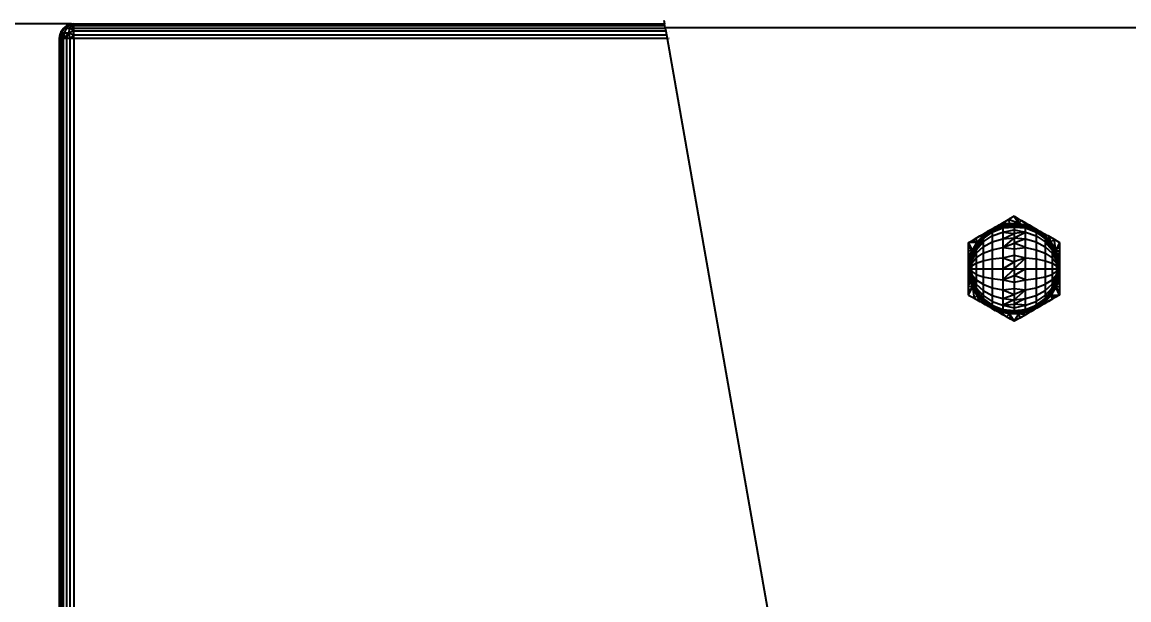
# Model space of a CAD drawing. Header units: millimetres. Extents: x 1918 to 7324, y -1954 to 2054.
# Drawn here: x 5542.1 to 5773.9, y -252.9 to -131.9 of the extents above; entities that cross this region are included whole.
import ezdxf

# ---------------------------------------------------------------- set-up
doc = ezdxf.new("R2010")
doc.units = ezdxf.units.MM
doc.layers.add('DIMS', color=7, linetype='Continuous')
doc.dimstyles.new('ISO-25', dxfattribs={"dimtxt": 2.5, "dimasz": 2.5, "dimexe": 1.25, "dimexo": 0.625, "dimtad": 1, "dimtxsty": 'Standard', "dimcen": 2.5, "dimadec": 0, "dimazin": 0, "dimtfac": 1, "dimtmove": 0, "dimatfit": 3, "dimfxl": 1, "dimarcsym": 0})

# ---------------------------------------------------------------- blocks, each defined once
blk = doc.blocks.new('*D13')
at = {"layer": 'Defpoints', "color": 0, "transparency": 16777216}
for p in [(5552.95, -132.26), (5265.11, -615.78), (5596.02, -615.78)]:
    blk.add_point(p, dxfattribs=at)
at = {"layer": 'DIMS', "color": 0, "lineweight": -2, "transparency": 16777216}
for p, q in [((5552.45, -132.26), (5264.61, -132.26)), ((5265.11, -172.26), (5265.11, -299.03)), ((5265.11, -575.78), (5265.11, -430.7)), ((5595.52, -615.78), (5264.61, -615.78))]:
    blk.add_line(p, q, dxfattribs=at)
at = {"layer": 'DIMS', "color": 0, "transparency": 16777216}
for points in [[(5258.44, -172.26), (5271.78, -172.26), (5265.11, -132.26)], [(5258.44, -575.78), (5271.78, -575.78), (5265.11, -615.78)]]:
    blk.add_solid(points, dxfattribs=at)
at = {"layer": 'DIMS', "color": 0, "transparency": 16777216, "insert": (5265.11, -364.87), "char_height": 55, "attachment_point": 5, "rotation": 90}
blk.add_mtext('48', dxfattribs=at)

msp = doc.modelspace()

# ---------------------------------------------------------------- linework, layer by layer
for p, q in [((5676.49, -131.46), (5676.63, -132.26)), ((5550.28, -133.8), (5549.97, -134.54)), ((5550.32, -134.16), (5549.97, -135.34)), ((5550.32, -134.16), (5549.97, -134.54)), ((5550.28, -133.8), (5550.77, -133.16)), ((5550.28, -133.8), (5550.93, -133.16)), ((5550.32, -134.16), (5550.28, -133.8)), ((5550.93, -134.16), (5550.28, -135.34)), ((5550.32, -134.16), (5550.28, -135.34)), ((5550.93, -133.16), (5550.32, -134.16)), ((5550.32, -134.16), (5550.93, -134.16)), ((5551.41, -132.67), (5550.77, -133.16)), ((5550.77, -133.16), (5550.93, -133.16)), ((5550.93, -134.16), (5550.77, -135.34)), ((5550.77, -135.34), (5551.86, -134.16)), ((5551.86, -132.49), (5550.93, -133.16)), ((5551.41, -132.67), (5550.93, -133.16)), ((5551.41, -133.16), (5550.93, -134.16)), ((5550.93, -133.16), (5551.41, -133.16)), ((5550.93, -134.16), (5551.86, -134.16)), ((5552.11, -132.49), (5551.41, -133.16)), ((5551.86, -132.49), (5551.41, -132.67)), ((5551.41, -133.16), (5552.11, -133.16)), ((5551.41, -135.34), (5551.86, -134.16)), ((5552.94, -132.26), (5551.86, -132.49)), ((5552.15, -132.36), (5551.86, -132.49)), ((5551.86, -132.49), (5552.11, -132.49)), ((5551.86, -134.16), (5552.11, -133.16)), ((5552.94, -133.8), (5551.86, -134.16)), ((5551.86, -134.16), (5552.94, -134.54)), ((5552.15, -135.34), (5551.86, -134.16)), ((5552.94, -132.26), (5552.11, -132.49)), ((5552.11, -132.49), (5552.49, -132.49)), ((5552.11, -133.16), (5552.49, -132.49)), ((5552.11, -133.16), (5552.94, -133.16)), ((5552.11, -133.16), (5552.94, -133.8)), ((5552.94, -132.26), (5552.15, -132.36)), ((5552.49, -132.49), (5552.94, -132.26)), ((5552.49, -132.49), (5552.94, -132.36)), ((5552.49, -132.49), (5552.94, -132.67)), ((5552.94, -133.16), (5552.49, -132.49)), ((5552.94, -132.26), (5676.63, -132.26)), ((5552.94, -132.36), (5552.94, -132.26)), ((5552.94, -132.67), (5552.94, -132.36)), ((5676.65, -132.36), (5552.94, -132.36)), ((5552.94, -133.16), (5552.94, -132.67)), ((5676.7, -132.67), (5552.94, -132.67)), ((5552.94, -133.8), (5552.94, -133.16)), ((5552.94, -133.16), (5676.81, -133.16)), ((5552.94, -134.54), (5552.94, -133.8)), ((5676.9, -133.8), (5552.94, -133.8)), ((5676.65, -132.36), (5676.63, -132.26)), ((5676.7, -132.67), (5676.65, -132.36)), ((5676.78, -133.07), (5676.7, -132.67)), ((5902.42, -133.07), (5676.78, -133.07)), ((5676.78, -133.07), (5676.81, -133.16)), ((5676.81, -133.16), (5676.9, -133.8)), ((5676.9, -133.8), (5677.03, -134.54)), ((5677.72, -133.8), (5677.69, -133.8)), ((5549.97, -134.54), (5549.87, -135.34)), ((5549.87, -135.34), (5549.87, -588.67)), ((5549.97, -135.34), (5549.87, -135.34)), ((5549.97, -134.54), (5549.97, -135.34)), ((5550.28, -135.34), (5549.97, -135.34)), ((5549.97, -135.34), (5549.97, -588.67)), ((5550.28, -135.34), (5550.28, -588.67)), ((5550.77, -135.34), (5550.28, -135.34)), ((5550.77, -588.67), (5550.77, -135.34)), ((5551.41, -135.34), (5550.77, -135.34)), ((5552.15, -135.34), (5551.41, -135.34)), ((5551.41, -135.34), (5551.41, -588.67)), ((5552.94, -134.54), (5552.15, -135.34)), ((5552.15, -588.67), (5552.15, -135.34)), ((5552.94, -135.34), (5552.15, -135.34)), ((5552.94, -135.34), (5552.94, -134.54)), ((5552.94, -134.54), (5677.03, -134.54)), ((5677.18, -135.34), (5552.94, -135.34)), ((5552.94, -135.34), (5552.94, -588.67)), ((5677.03, -134.54), (5677.18, -135.34)), ((5677.18, -135.34), (5716.58, -358.79)), ((5677.61, -135.34), (5677.54, -135.34)), ((5747.51, -173.9), (5748.7, -173.22)), ((5749.87, -172.54), (5748.7, -173.22)), ((5748.7, -173.22), (5748.87, -174.07)), ((5750.86, -174.07), (5748.7, -173.22)), ((5750.86, -174.07), (5749.87, -172.54)), ((5749.87, -172.54), (5750.65, -172.99)), ((5750.86, -174.07), (5750.65, -172.99)), ((5750.65, -172.99), (5751.43, -173.44)), ((5750.86, -174.07), (5751.43, -173.44)), ((5751.43, -173.44), (5752.22, -173.9)), ((5752.06, -173.92), (5751.43, -173.44)), ((5744.38, -175.99), (5743.27, -176.94)), ((5743.3, -176.97), (5745.22, -175.49)), ((5744.38, -175.99), (5743.3, -176.97)), ((5744.48, -176.13), (5743.33, -177)), ((5743.39, -177.28), (5745.29, -175.88)), ((5743.48, -176.99), (5745.29, -175.88)), ((5743.49, -176.46), (5745.1, -175.29)), ((5743.49, -176.46), (5744.3, -175.76)), ((5743.49, -176.46), (5744.38, -175.99)), ((5743.49, -176.46), (5743.89, -175.99)), ((5743.49, -176.22), (5743.89, -175.99)), ((5743.89, -175.99), (5744.3, -175.76)), ((5744.13, -176.43), (5744.48, -176.13)), ((5745.1, -175.29), (5744.3, -175.76)), ((5745.1, -175.29), (5744.38, -175.99)), ((5745.22, -175.49), (5744.38, -175.99)), ((5745.24, -175.53), (5744.48, -176.13)), ((5745.29, -175.88), (5744.48, -176.13)), ((5744.48, -176.13), (5744.76, -175.95)), ((5744.85, -175.88), (5744.76, -175.95)), ((5745.26, -175.56), (5744.85, -175.88)), ((5744.85, -175.88), (5745.08, -175.74)), ((5745.08, -175.74), (5745.45, -175.51)), ((5745.28, -175.59), (5745.08, -175.74)), ((5745.1, -175.29), (5746.92, -174.48)), ((5745.1, -175.29), (5745.71, -174.94)), ((5745.1, -175.29), (5745.63, -175.22)), ((5745.1, -175.29), (5745.22, -175.49)), ((5745.22, -175.49), (5747.46, -174.57)), ((5745.63, -175.22), (5745.22, -175.49)), ((5745.24, -175.53), (5745.22, -175.49)), ((5747.47, -174.61), (5745.24, -175.53)), ((5745.26, -175.56), (5745.24, -175.53)), ((5745.71, -175.38), (5745.26, -175.56)), ((5745.28, -175.59), (5745.26, -175.56)), ((5745.45, -175.51), (5745.28, -175.59)), ((5745.29, -175.88), (5747.5, -174.99)), ((5745.71, -175.38), (5745.29, -175.88)), ((5745.29, -175.88), (5745.29, -176.67)), ((5745.29, -176.67), (5747.5, -175.88)), ((5745.71, -175.38), (5745.45, -175.51)), ((5746.98, -174.66), (5745.63, -175.22)), ((5746.92, -174.48), (5745.71, -174.94)), ((5745.71, -174.94), (5745.91, -174.82)), ((5745.71, -175.38), (5747.04, -174.83)), ((5745.71, -175.38), (5747.5, -174.99)), ((5746.92, -174.48), (5745.91, -174.82)), ((5745.91, -174.82), (5746.32, -174.59)), ((5746.32, -174.59), (5746.71, -174.36)), ((5746.92, -174.48), (5746.32, -174.59)), ((5746.71, -174.36), (5746.92, -174.24)), ((5746.92, -174.48), (5746.71, -174.36)), ((5746.92, -174.48), (5747.51, -173.9)), ((5746.92, -174.24), (5747.51, -173.9)), ((5746.92, -174.48), (5748.87, -174.07)), ((5746.92, -174.48), (5746.92, -174.24)), ((5747.46, -174.57), (5746.92, -174.48)), ((5747.46, -174.57), (5746.98, -174.66)), ((5747.48, -174.64), (5747.04, -174.83)), ((5747.04, -174.83), (5747.31, -174.76)), ((5747.04, -174.83), (5747.5, -174.99)), ((5747.31, -174.76), (5747.79, -174.65)), ((5747.49, -174.67), (5747.31, -174.76)), ((5747.46, -174.57), (5749.87, -174.2)), ((5747.46, -174.57), (5749.87, -174.25)), ((5748.41, -174.32), (5747.46, -174.57)), ((5747.47, -174.61), (5747.46, -174.57)), ((5748.43, -174.49), (5747.47, -174.61)), ((5747.48, -174.64), (5747.47, -174.61)), ((5748, -174.58), (5747.48, -174.64)), ((5747.49, -174.67), (5747.48, -174.64)), ((5747.79, -174.65), (5747.49, -174.67)), ((5747.5, -174.99), (5749.87, -174.49)), ((5747.5, -174.99), (5748.43, -174.49)), ((5747.5, -174.99), (5749.87, -174.83)), ((5747.5, -174.99), (5747.5, -175.88)), ((5747.5, -175.88), (5749.87, -175.38)), ((5747.5, -175.88), (5747.5, -177.28)), ((5747.5, -175.88), (5749.87, -176.13)), ((5747.5, -177.28), (5749.87, -176.13)), ((5747.51, -173.9), (5748.87, -174.07)), ((5747.95, -174.61), (5747.79, -174.65)), ((5748, -174.58), (5747.95, -174.61)), ((5748.21, -174.55), (5748, -174.58)), ((5748.43, -174.49), (5748.21, -174.55)), ((5748.87, -174.07), (5748.41, -174.32)), ((5749.87, -174.2), (5748.41, -174.32)), ((5749.87, -174.29), (5748.43, -174.49)), ((5748.43, -174.49), (5748.89, -174.46)), ((5748.43, -174.49), (5749.87, -174.49)), ((5748.87, -174.07), (5750.86, -174.07)), ((5749.87, -174.33), (5748.89, -174.46)), ((5749.87, -174.38), (5748.89, -174.46)), ((5750.86, -174.07), (5749.87, -174.2)), ((5751.33, -174.32), (5749.87, -174.2)), ((5749.87, -174.25), (5749.87, -174.2)), ((5749.87, -174.25), (5752.27, -174.57)), ((5749.87, -174.29), (5749.87, -174.25)), ((5751.33, -174.32), (5749.87, -174.25)), ((5749.87, -174.33), (5749.87, -174.29)), ((5751.3, -174.49), (5749.87, -174.29)), ((5750.84, -174.46), (5749.87, -174.33)), ((5749.87, -174.38), (5749.87, -174.33)), ((5749.87, -174.38), (5749.87, -174.49)), ((5749.87, -174.38), (5750.84, -174.46)), ((5749.87, -174.49), (5749.87, -174.83)), ((5752.24, -174.99), (5749.87, -174.49)), ((5749.87, -174.49), (5751.3, -174.49)), ((5749.87, -174.83), (5749.87, -175.38)), ((5749.87, -174.83), (5752.24, -174.99)), ((5749.87, -175.38), (5749.87, -176.13)), ((5749.87, -175.38), (5752.24, -175.88)), ((5752.24, -175.88), (5749.87, -176.13)), ((5749.87, -177.06), (5752.24, -175.88)), ((5749.87, -176.13), (5749.87, -177.06)), ((5751.3, -174.49), (5750.84, -174.46)), ((5750.86, -174.07), (5751.33, -174.32)), ((5750.86, -174.07), (5752.81, -174.48)), ((5752.24, -174.99), (5751.3, -174.49)), ((5752.26, -174.61), (5751.3, -174.49)), ((5751.63, -174.56), (5751.3, -174.49)), ((5752.27, -174.57), (5751.33, -174.32)), ((5751.74, -174.58), (5751.63, -174.56)), ((5752.25, -174.64), (5751.74, -174.58)), ((5752, -174.64), (5751.74, -174.58)), ((5752.24, -174.67), (5752, -174.64)), ((5752.42, -174.74), (5752, -174.64)), ((5752.22, -173.9), (5752.06, -173.92)), ((5752.81, -174.48), (5752.06, -173.92)), ((5752.22, -173.9), (5752.81, -174.48)), ((5752.22, -173.9), (5753.02, -174.36)), ((5752.24, -174.67), (5752.25, -174.64)), ((5752.42, -174.74), (5752.24, -174.67)), ((5752.24, -174.99), (5752.7, -174.83)), ((5752.24, -175.88), (5752.24, -174.99)), ((5752.24, -174.99), (5754.45, -175.88)), ((5752.24, -177.28), (5752.24, -175.88)), ((5752.24, -175.88), (5754.45, -176.67)), ((5752.25, -174.64), (5752.26, -174.61)), ((5752.7, -174.83), (5752.25, -174.64)), ((5752.26, -174.61), (5752.27, -174.57)), ((5754.49, -175.53), (5752.26, -174.61)), ((5752.27, -174.57), (5752.81, -174.48)), ((5752.75, -174.66), (5752.27, -174.57)), ((5752.27, -174.57), (5754.51, -175.49)), ((5752.7, -174.83), (5752.42, -174.74)), ((5754.03, -175.38), (5752.7, -174.83)), ((5752.7, -174.83), (5754.45, -175.88)), ((5754.11, -175.22), (5752.75, -174.66)), ((5752.81, -174.48), (5753.02, -174.36)), ((5752.81, -174.48), (5754.63, -175.29)), ((5752.81, -174.48), (5753.82, -174.82)), ((5753.02, -174.36), (5753.82, -174.82)), ((5753.82, -174.82), (5754.63, -175.29)), ((5754.03, -175.38), (5754.45, -175.88)), ((5754.47, -175.56), (5754.03, -175.38)), ((5754.27, -175.53), (5754.03, -175.38)), ((5754.51, -175.49), (5754.11, -175.22)), ((5754.46, -175.59), (5754.27, -175.53)), ((5754.69, -175.78), (5754.27, -175.53)), ((5754.45, -175.88), (5754.45, -176.67)), ((5754.45, -175.88), (5756.34, -177.28)), ((5754.45, -175.88), (5755.25, -176.13)), ((5754.46, -175.59), (5754.47, -175.56)), ((5754.69, -175.78), (5754.46, -175.59)), ((5754.47, -175.56), (5754.49, -175.53)), ((5754.88, -175.88), (5754.47, -175.56)), ((5754.49, -175.53), (5754.51, -175.49)), ((5755.25, -176.13), (5754.49, -175.53)), ((5754.63, -175.29), (5754.51, -175.49)), ((5755.35, -175.99), (5754.51, -175.49)), ((5754.51, -175.49), (5756.44, -176.97)), ((5754.51, -175.49), (5756.47, -176.94)), ((5754.63, -175.29), (5755.35, -175.99)), ((5754.63, -175.29), (5756.24, -176.46)), ((5754.63, -175.29), (5755.24, -175.64)), ((5754.83, -175.87), (5754.69, -175.78)), ((5754.88, -175.88), (5754.83, -175.87)), ((5755.05, -176.01), (5754.88, -175.88)), ((5755.25, -176.13), (5755.05, -176.01)), ((5756.24, -176.46), (5755.24, -175.64)), ((5755.24, -175.64), (5755.84, -175.99)), ((5756.34, -177.28), (5755.25, -176.13)), ((5755.63, -176.45), (5755.25, -176.13)), ((5756.41, -177), (5755.25, -176.13)), ((5756.47, -176.94), (5755.35, -175.99)), ((5756.24, -176.46), (5755.84, -175.99)), ((5755.84, -175.99), (5756.24, -176.22)), ((5740.34, -178.04), (5741.12, -177.59)), ((5740.34, -178.04), (5742.16, -177.94)), ((5741.16, -179.67), (5740.34, -178.04)), ((5740.34, -178.93), (5740.34, -178.04)), ((5741.12, -177.59), (5741.91, -177.14)), ((5742.16, -177.94), (5741.12, -177.59)), ((5741.16, -179.67), (5742.16, -177.94)), ((5742.31, -178.05), (5741.76, -178.83)), ((5741.82, -178.9), (5743.27, -176.94)), ((5741.82, -178.9), (5743.3, -176.97)), ((5742.31, -178.05), (5741.82, -178.9)), ((5742.46, -178.16), (5741.86, -178.92)), ((5742.27, -178.44), (5741.89, -178.93)), ((5743.49, -176.46), (5741.91, -177.14)), ((5741.91, -177.14), (5742.7, -176.68)), ((5742.16, -177.94), (5741.91, -177.14)), ((5741.93, -179.12), (5743.39, -177.28)), ((5741.93, -179.57), (5743.39, -177.93)), ((5741.93, -179.12), (5742.46, -178.16)), ((5741.93, -178.96), (5742.27, -178.44)), ((5742.16, -177.94), (5743.49, -176.46)), ((5742.46, -178.16), (5742.27, -178.44)), ((5743.27, -176.94), (5742.31, -178.05)), ((5743.33, -177), (5742.46, -178.16)), ((5743.39, -177.28), (5742.46, -178.16)), ((5742.46, -178.16), (5742.78, -177.77)), ((5742.7, -176.68), (5743.49, -176.22)), ((5742.7, -176.68), (5743.49, -176.46)), ((5743.35, -177.03), (5742.78, -177.77)), ((5742.78, -177.77), (5743.15, -177.33)), ((5743.39, -177.06), (5743.15, -177.33)), ((5743.49, -176.46), (5743.27, -176.94)), ((5743.3, -176.97), (5743.27, -176.94)), ((5743.33, -177), (5743.3, -176.97)), ((5743.35, -177.03), (5743.33, -177)), ((5744.13, -176.43), (5743.35, -177.03)), ((5743.39, -177.06), (5743.35, -177.03)), ((5743.39, -177.93), (5745.29, -176.67)), ((5743.48, -176.99), (5743.39, -177.06)), ((5743.39, -177.06), (5743.39, -177.28)), ((5743.39, -177.28), (5743.39, -177.93)), ((5743.39, -177.93), (5743.39, -178.96)), ((5743.39, -178.96), (5745.29, -177.93)), ((5743.48, -176.99), (5744.13, -176.43)), ((5743.49, -176.46), (5743.49, -176.22)), ((5745.29, -176.67), (5745.29, -177.93)), ((5745.29, -177.93), (5747.5, -177.28)), ((5745.29, -177.93), (5745.29, -179.57)), ((5747.5, -177.28), (5749.87, -177.06)), ((5749.87, -177.06), (5747.5, -179.12)), ((5747.5, -177.28), (5747.5, -179.12)), ((5747.5, -179.12), (5749.87, -178.16)), ((5749.87, -177.06), (5749.87, -178.16)), ((5749.87, -177.06), (5752.24, -177.28)), ((5752.24, -177.28), (5749.87, -178.16)), ((5749.87, -178.16), (5749.87, -179.38)), ((5752.24, -179.12), (5749.87, -178.16)), ((5752.24, -179.12), (5752.24, -177.28)), ((5752.24, -177.28), (5754.45, -177.93)), ((5754.45, -176.67), (5754.45, -177.93)), ((5754.45, -176.67), (5756.34, -177.93)), ((5754.45, -177.93), (5754.45, -179.57)), ((5754.45, -177.93), (5756.34, -178.96)), ((5756.38, -177.03), (5755.63, -176.45)), ((5756.07, -176.83), (5755.63, -176.45)), ((5756.18, -176.91), (5756.07, -176.83)), ((5756.18, -176.91), (5756.35, -177.06)), ((5756.24, -176.46), (5756.24, -176.22)), ((5756.24, -176.22), (5756.44, -176.34)), ((5756.24, -176.46), (5756.44, -176.34)), ((5756.24, -176.46), (5757.57, -177.94)), ((5757.42, -178.05), (5756.24, -176.46)), ((5757.04, -176.68), (5756.24, -176.46)), ((5756.35, -177.06), (5756.34, -177.28)), ((5756.34, -177.28), (5756.34, -177.93)), ((5756.34, -177.28), (5757.8, -179.12)), ((5756.34, -177.93), (5756.34, -178.96)), ((5756.34, -177.93), (5757.8, -179.57)), ((5756.35, -177.06), (5756.38, -177.03)), ((5756.42, -177.15), (5756.35, -177.06)), ((5756.38, -177.03), (5756.41, -177)), ((5756.95, -177.77), (5756.38, -177.03)), ((5756.41, -177), (5756.44, -176.97)), ((5757.28, -178.16), (5756.41, -177)), ((5756.42, -177.15), (5757.8, -179.12)), ((5756.63, -177.4), (5756.42, -177.15)), ((5756.44, -176.34), (5757.04, -176.68)), ((5756.44, -176.97), (5756.47, -176.94)), ((5756.44, -176.97), (5757.91, -178.9)), ((5757.42, -178.05), (5756.44, -176.97)), ((5757.42, -178.05), (5756.47, -176.94)), ((5756.95, -177.77), (5756.63, -177.4)), ((5756.98, -177.8), (5756.95, -177.77)), ((5757.28, -178.16), (5756.98, -177.8)), ((5757.04, -176.68), (5757.57, -177.94)), ((5757.04, -176.68), (5758.22, -177.36)), ((5757.4, -178.35), (5757.28, -178.16)), ((5757.88, -178.92), (5757.28, -178.16)), ((5757.53, -178.53), (5757.4, -178.35)), ((5757.57, -177.94), (5757.42, -178.05)), ((5757.91, -178.9), (5757.42, -178.05)), ((5757.57, -177.94), (5758.22, -177.36)), ((5757.57, -177.94), (5758.57, -179.67)), ((5758.19, -179.3), (5757.57, -177.94)), ((5757.91, -178.9), (5757.57, -177.94)), ((5758.22, -177.36), (5759.39, -178.04)), ((5758.57, -179.67), (5758.22, -177.36)), ((5759.39, -178.04), (5758.57, -179.67)), ((5759.39, -178.04), (5759.39, -178.93)), ((5741.16, -179.67), (5740.34, -178.93)), ((5740.34, -179.84), (5740.34, -178.93)), ((5741.16, -179.67), (5740.34, -179.84)), ((5740.34, -180.75), (5741.16, -179.67)), ((5740.34, -180.75), (5740.34, -179.84)), ((5740.55, -181.56), (5740.34, -180.75)), ((5740.34, -181.67), (5740.34, -180.75)), ((5740.55, -181.56), (5741.16, -179.67)), ((5740.55, -181.56), (5740.99, -180.66)), ((5740.89, -181.14), (5741.82, -178.9)), ((5740.99, -180.66), (5740.89, -181.14)), ((5741.86, -178.92), (5740.93, -181.15)), ((5741.16, -180.71), (5740.97, -181.16)), ((5741.55, -179.3), (5740.99, -180.66)), ((5741.02, -181.49), (5741.93, -179.57)), ((5741.02, -181.86), (5741.93, -180.3)), ((5741.06, -181.11), (5741.93, -179.12)), ((5741.07, -180.99), (5741.16, -180.71)), ((5741.16, -180.71), (5741.93, -179.12)), ((5741.16, -179.67), (5741.55, -179.3)), ((5741.16, -180.71), (5741.71, -179.38)), ((5741.55, -179.3), (5741.76, -178.83)), ((5741.82, -178.9), (5741.55, -179.3)), ((5741.89, -178.93), (5741.71, -179.38)), ((5741.71, -179.38), (5741.93, -179.12)), ((5741.71, -179.38), (5741.84, -179.12)), ((5741.76, -178.83), (5741.82, -178.9)), ((5741.86, -178.92), (5741.82, -178.9)), ((5741.93, -178.96), (5741.84, -179.12)), ((5741.84, -179.12), (5741.92, -179.04)), ((5741.89, -178.93), (5741.86, -178.92)), ((5741.93, -178.96), (5741.89, -178.93)), ((5741.92, -179.04), (5741.93, -178.96)), ((5741.93, -179.12), (5741.93, -179.57)), ((5741.93, -179.57), (5741.93, -180.3)), ((5741.93, -180.3), (5743.39, -178.96)), ((5741.93, -180.3), (5741.93, -181.25)), ((5741.93, -181.25), (5743.39, -180.3)), ((5743.39, -178.96), (5743.39, -180.3)), ((5743.39, -180.3), (5745.29, -179.57)), ((5743.39, -180.3), (5743.39, -181.86)), ((5745.29, -179.57), (5747.5, -179.12)), ((5745.29, -179.57), (5745.29, -181.49)), ((5747.5, -179.12), (5747.5, -181.25)), ((5747.5, -179.12), (5749.87, -179.38)), ((5747.5, -181.25), (5749.87, -180.71)), ((5749.87, -179.38), (5752.24, -179.12)), ((5749.87, -179.38), (5749.87, -180.71)), ((5749.87, -180.71), (5749.87, -182.11)), ((5749.87, -180.71), (5752.24, -181.25)), ((5752.24, -181.25), (5752.24, -179.12)), ((5752.24, -179.12), (5754.45, -179.57)), ((5754.45, -179.57), (5754.45, -181.49)), ((5754.45, -179.57), (5756.34, -180.3)), ((5756.34, -178.96), (5756.34, -180.3)), ((5756.34, -178.96), (5757.8, -180.3)), ((5756.34, -180.3), (5756.34, -181.86)), ((5756.34, -180.3), (5757.8, -181.25)), ((5757.84, -178.93), (5757.53, -178.53)), ((5757.54, -178.58), (5757.53, -178.53)), ((5757.62, -178.72), (5757.54, -178.58)), ((5757.82, -178.95), (5757.62, -178.72)), ((5757.8, -179.12), (5757.62, -178.72)), ((5757.88, -179.14), (5757.62, -178.72)), ((5757.8, -179.12), (5757.8, -179.57)), ((5758.03, -179.38), (5757.8, -179.12)), ((5757.8, -179.12), (5758.7, -181.2)), ((5757.8, -179.57), (5757.8, -180.3)), ((5757.8, -179.57), (5758.72, -181.49)), ((5757.8, -180.3), (5757.8, -181.25)), ((5757.8, -180.3), (5758.72, -181.86)), ((5757.82, -178.95), (5757.84, -178.93)), ((5757.88, -179.14), (5757.82, -178.95)), ((5757.84, -178.93), (5757.88, -178.92)), ((5758.03, -179.38), (5757.84, -178.93)), ((5757.88, -178.92), (5757.91, -178.9)), ((5758.8, -181.15), (5757.88, -178.92)), ((5757.88, -179.14), (5758.03, -179.38)), ((5758.19, -179.3), (5757.91, -178.9)), ((5757.91, -178.9), (5758.84, -181.14)), ((5758.58, -180.71), (5758.03, -179.38)), ((5758.03, -179.38), (5758.7, -181.2)), ((5758.57, -179.67), (5758.19, -179.3)), ((5758.75, -180.66), (5758.19, -179.3)), ((5758.57, -179.67), (5759.39, -178.93)), ((5758.57, -179.67), (5759.19, -181.56)), ((5758.57, -179.67), (5759.39, -179.84)), ((5758.76, -181.16), (5758.58, -180.71)), ((5758.58, -180.71), (5758.65, -181.01)), ((5759.19, -181.56), (5758.75, -180.66)), ((5758.84, -181.14), (5758.75, -180.66)), ((5759.19, -181.56), (5759.39, -179.84)), ((5759.39, -180.75), (5759.19, -181.56)), ((5759.39, -178.93), (5759.39, -179.84)), ((5759.39, -179.84), (5759.39, -180.75)), ((5759.39, -180.75), (5759.39, -181.67)), ((5740.34, -183.54), (5740.55, -181.56)), ((5740.55, -181.56), (5740.34, -181.67)), ((5740.55, -181.56), (5740.34, -182.61)), ((5740.34, -182.61), (5740.34, -181.67)), ((5740.34, -183.54), (5740.34, -182.61)), ((5740.89, -181.14), (5740.55, -181.56)), ((5740.55, -181.56), (5740.65, -182.08)), ((5740.56, -183.54), (5740.89, -181.14)), ((5740.93, -181.15), (5740.56, -183.54)), ((5740.65, -182.08), (5740.56, -183.54)), ((5740.61, -183.54), (5740.81, -182.21)), ((5740.89, -181.14), (5740.65, -182.08)), ((5740.66, -183.54), (5740.75, -182.91)), ((5740.69, -183.54), (5741.02, -182.93)), ((5740.71, -183.36), (5741.01, -181.31)), ((5740.71, -183.36), (5741.02, -181.49)), ((5740.71, -183.36), (5741.02, -181.86)), ((5740.71, -183.36), (5741.02, -182.35)), ((5740.75, -182.91), (5740.71, -183.36)), ((5740.75, -182.91), (5740.76, -182.83)), ((5740.77, -182.65), (5740.76, -182.72)), ((5740.76, -182.72), (5740.76, -182.83)), ((5740.81, -182.21), (5740.77, -182.65)), ((5740.82, -182.11), (5740.81, -182.21)), ((5740.89, -181.78), (5740.82, -182.11)), ((5740.93, -181.15), (5740.89, -181.14)), ((5740.93, -181.15), (5740.89, -181.78)), ((5740.89, -181.78), (5740.97, -181.4)), ((5740.97, -181.16), (5740.93, -181.15)), ((5741.01, -181.17), (5740.97, -181.16)), ((5740.97, -181.16), (5740.97, -181.4)), ((5740.97, -181.4), (5741.01, -181.31)), ((5741.01, -181.17), (5741.06, -181.11)), ((5741.01, -181.17), (5741.03, -181.22)), ((5741.01, -181.31), (5741.02, -181.25)), ((5741.02, -181.49), (5741.01, -181.31)), ((5741.02, -181.25), (5741.03, -181.22)), ((5741.02, -182.35), (5741.93, -181.25)), ((5741.02, -181.86), (5741.02, -181.49)), ((5741.02, -182.35), (5741.02, -181.86)), ((5741.02, -182.93), (5741.93, -182.35)), ((5741.02, -182.93), (5741.02, -182.35)), ((5741.02, -183.54), (5741.02, -182.93)), ((5741.03, -181.22), (5741.06, -181.11)), ((5741.07, -180.99), (5741.06, -181.11)), ((5741.93, -181.25), (5741.93, -182.35)), ((5741.93, -182.35), (5743.39, -181.86)), ((5741.93, -182.35), (5741.93, -183.54)), ((5743.39, -181.86), (5745.29, -181.49)), ((5743.39, -181.86), (5743.39, -183.54)), ((5745.29, -181.49), (5747.5, -181.25)), ((5745.29, -181.49), (5745.29, -183.54)), ((5747.5, -181.25), (5747.5, -183.54)), ((5747.5, -181.25), (5749.87, -182.11)), ((5747.5, -183.54), (5749.87, -182.11)), ((5752.24, -181.25), (5749.87, -182.11)), ((5749.87, -183.54), (5752.24, -181.25)), ((5749.87, -182.11), (5749.87, -183.54)), ((5752.24, -183.54), (5752.24, -181.25)), ((5752.24, -181.25), (5754.45, -181.49)), ((5754.45, -181.49), (5754.45, -183.54)), ((5754.45, -181.49), (5756.34, -181.86)), ((5756.34, -181.86), (5756.34, -183.54)), ((5756.34, -181.86), (5757.8, -182.35)), ((5757.8, -181.25), (5757.8, -182.35)), ((5757.8, -181.25), (5758.72, -182.35)), ((5757.8, -182.35), (5757.8, -183.54)), ((5757.8, -182.35), (5758.72, -182.93)), ((5758.74, -181.16), (5758.65, -181.01)), ((5758.7, -181.2), (5758.65, -181.01)), ((5758.7, -181.2), (5758.72, -181.25)), ((5758.72, -181.25), (5758.74, -181.16)), ((5758.72, -181.25), (5758.72, -181.31)), ((5758.72, -181.31), (5758.72, -181.49)), ((5758.76, -181.43), (5758.72, -181.31)), ((5758.72, -181.49), (5758.72, -181.86)), ((5758.72, -181.49), (5759, -183.17)), ((5758.72, -181.86), (5758.72, -182.35)), ((5758.72, -181.86), (5759, -183.17)), ((5758.72, -182.35), (5758.72, -182.93)), ((5758.72, -182.35), (5759.02, -183.5)), ((5758.72, -182.93), (5758.72, -183.54)), ((5758.72, -182.93), (5759.02, -183.5)), ((5758.74, -181.16), (5758.76, -181.16)), ((5758.76, -181.16), (5758.8, -181.15)), ((5758.79, -181.58), (5758.76, -181.16)), ((5758.79, -181.58), (5758.76, -181.43)), ((5758.81, -181.64), (5758.79, -181.58)), ((5758.8, -181.15), (5758.84, -181.14)), ((5758.91, -182.11), (5758.8, -181.15)), ((5758.83, -181.67), (5758.81, -181.64)), ((5758.86, -181.86), (5758.83, -181.67)), ((5759.09, -182.08), (5758.84, -181.14)), ((5759.15, -183.54), (5758.84, -181.14)), ((5758.84, -181.14), (5759.19, -181.56)), ((5758.91, -182.11), (5758.86, -181.86)), ((5758.92, -182.19), (5758.91, -182.11)), ((5758.92, -182.19), (5758.93, -182.24)), ((5758.93, -182.24), (5758.95, -182.57)), ((5759.15, -183.54), (5758.93, -182.24)), ((5758.97, -182.71), (5758.95, -182.57)), ((5758.96, -182.75), (5758.97, -182.71)), ((5758.99, -182.9), (5758.96, -182.75)), ((5759.08, -183.54), (5758.99, -182.9)), ((5758.99, -182.9), (5759, -183.17)), ((5759.09, -182.08), (5759.19, -181.56)), ((5759.2, -183.54), (5759.09, -182.08)), ((5759.09, -182.08), (5759.15, -183.54)), ((5759.19, -181.56), (5759.39, -183.54)), ((5759.19, -181.56), (5759.39, -182.61)), ((5759.19, -181.56), (5759.39, -181.67)), ((5759.39, -183.13), (5759.19, -181.56)), ((5759.39, -181.67), (5759.39, -182.61)), ((5759.39, -182.61), (5759.39, -183.13)), ((5740.55, -185.52), (5740.34, -183.54)), ((5740.34, -184.47), (5740.34, -183.54)), ((5740.55, -185.52), (5740.34, -184.47)), ((5740.34, -185.39), (5740.34, -184.47)), ((5740.55, -185.52), (5740.34, -185.39)), ((5740.34, -186.31), (5740.34, -185.39)), ((5740.55, -185.52), (5740.65, -185)), ((5740.56, -183.54), (5740.89, -185.94)), ((5740.65, -185), (5740.56, -183.54)), ((5740.56, -183.54), (5740.93, -185.93)), ((5740.56, -183.54), (5740.61, -183.54)), ((5740.61, -183.54), (5740.66, -183.54)), ((5740.61, -183.54), (5740.72, -183.95)), ((5740.89, -185.94), (5740.65, -185)), ((5740.66, -183.54), (5740.69, -183.54)), ((5740.66, -183.54), (5740.72, -183.95)), ((5740.69, -183.54), (5740.71, -183.4)), ((5740.69, -183.54), (5740.71, -183.57)), ((5740.69, -183.54), (5741.02, -183.54)), ((5740.71, -183.36), (5740.71, -183.4)), ((5740.71, -183.57), (5740.71, -183.74)), ((5740.71, -183.57), (5741.02, -184.73)), ((5740.71, -183.57), (5741.02, -184.15)), ((5740.71, -183.74), (5741.02, -185.59)), ((5740.71, -183.74), (5741.02, -185.22)), ((5740.71, -183.74), (5740.72, -183.95)), ((5740.72, -183.95), (5740.72, -184)), ((5740.72, -184), (5740.73, -184.12)), ((5740.73, -184.12), (5740.76, -184.36)), ((5740.76, -184.36), (5740.78, -184.49)), ((5740.78, -184.49), (5740.78, -184.52)), ((5740.78, -184.52), (5740.79, -184.61)), ((5740.81, -184.87), (5740.79, -184.61)), ((5740.82, -184.91), (5740.81, -184.87)), ((5740.82, -184.97), (5740.82, -184.91)), ((5740.9, -185.4), (5740.82, -184.97)), ((5740.9, -185.4), (5740.91, -185.43)), ((5740.91, -185.43), (5740.95, -185.6)), ((5740.93, -185.93), (5740.91, -185.43)), ((5741.02, -184.15), (5741.02, -183.54)), ((5741.02, -183.54), (5741.93, -183.54)), ((5741.02, -184.73), (5741.02, -184.15)), ((5741.02, -184.15), (5741.93, -184.73)), ((5741.02, -185.22), (5741.02, -184.73)), ((5741.02, -184.73), (5741.93, -185.83)), ((5741.02, -185.59), (5741.02, -185.22)), ((5741.02, -185.22), (5741.93, -186.78)), ((5741.93, -183.54), (5741.93, -184.73)), ((5741.93, -183.54), (5743.39, -183.54)), ((5741.93, -184.73), (5741.93, -185.83)), ((5741.93, -184.73), (5743.39, -185.22)), ((5743.39, -183.54), (5743.39, -185.22)), ((5743.39, -183.54), (5745.29, -183.54)), ((5743.39, -185.22), (5743.39, -186.78)), ((5743.39, -185.22), (5745.29, -185.59)), ((5745.29, -183.54), (5745.29, -185.59)), ((5745.29, -183.54), (5747.5, -183.54)), ((5747.5, -183.54), (5747.5, -185.83)), ((5747.5, -183.54), (5749.87, -183.54)), ((5749.87, -183.54), (5747.5, -185.83)), ((5747.5, -185.83), (5749.87, -184.97)), ((5749.87, -183.54), (5749.87, -184.97)), ((5749.87, -183.54), (5752.24, -183.54)), ((5752.24, -183.54), (5749.87, -184.97)), ((5749.87, -184.97), (5749.87, -186.37)), ((5752.24, -185.83), (5749.87, -184.97)), ((5752.24, -185.83), (5752.24, -183.54)), ((5752.24, -183.54), (5754.45, -183.54)), ((5754.45, -183.54), (5754.45, -185.59)), ((5754.45, -183.54), (5756.34, -183.54)), ((5754.45, -185.59), (5756.34, -185.22)), ((5756.34, -183.54), (5756.34, -185.22)), ((5756.34, -183.54), (5757.8, -183.54)), ((5756.34, -185.22), (5757.8, -184.73)), ((5756.34, -185.22), (5756.34, -186.78)), ((5757.8, -183.54), (5757.8, -184.73)), ((5757.8, -183.54), (5758.72, -183.54)), ((5757.8, -184.73), (5758.72, -184.15)), ((5757.8, -184.73), (5757.8, -185.83)), ((5757.8, -185.83), (5758.72, -184.73)), ((5757.8, -186.78), (5758.72, -185.22)), ((5758.72, -183.54), (5758.72, -184.15)), ((5758.72, -183.54), (5759.05, -183.54)), ((5758.72, -184.73), (5759.02, -183.58)), ((5758.72, -184.15), (5759.02, -183.58)), ((5758.72, -185.59), (5759, -183.91)), ((5758.72, -185.22), (5759, -183.91)), ((5758.72, -184.15), (5758.72, -184.73)), ((5758.72, -184.73), (5758.72, -185.22)), ((5758.72, -185.22), (5758.72, -185.59)), ((5758.81, -185.44), (5758.79, -185.5)), ((5758.91, -184.97), (5758.8, -185.93)), ((5758.81, -185.44), (5758.83, -185.41)), ((5758.83, -185.41), (5758.86, -185.22)), ((5759.15, -183.54), (5758.84, -185.94)), ((5759.09, -185), (5758.84, -185.94)), ((5758.86, -185.22), (5758.91, -184.97)), ((5758.91, -184.97), (5758.92, -184.9)), ((5758.92, -184.86), (5759.15, -183.54)), ((5758.95, -184.51), (5758.92, -184.86)), ((5758.92, -184.86), (5758.92, -184.9)), ((5758.95, -184.51), (5758.97, -184.37)), ((5758.99, -184.18), (5758.96, -184.33)), ((5758.97, -184.37), (5758.96, -184.33)), ((5759.08, -183.54), (5758.99, -184.18)), ((5758.99, -184.18), (5759, -183.91)), ((5759, -183.17), (5759.02, -183.5)), ((5759, -183.91), (5759.02, -183.58)), ((5759.05, -183.54), (5759.02, -183.5)), ((5759.05, -183.54), (5759.02, -183.58)), ((5759.05, -183.54), (5759.08, -183.54)), ((5759.08, -183.54), (5759.15, -183.54)), ((5759.15, -183.54), (5759.09, -185)), ((5759.2, -183.54), (5759.09, -185)), ((5759.15, -183.54), (5759.2, -183.54)), ((5759.39, -183.54), (5759.19, -185.52)), ((5759.19, -185.52), (5759.39, -184.47)), ((5759.19, -185.52), (5759.39, -185.39)), ((5759.39, -183.13), (5759.39, -183.54)), ((5759.39, -183.54), (5759.39, -184.47)), ((5759.39, -184.47), (5759.39, -185.39)), ((5759.39, -185.39), (5759.39, -186.31)), ((5740.34, -186.31), (5740.55, -185.52)), ((5740.55, -185.52), (5740.34, -187.23)), ((5740.34, -187.23), (5740.34, -186.31)), ((5741.16, -187.42), (5740.34, -187.23)), ((5740.34, -188.14), (5740.34, -187.23)), ((5740.34, -189.04), (5741.16, -187.42)), ((5741.16, -187.42), (5740.34, -188.14)), ((5741.16, -187.42), (5740.55, -185.52)), ((5740.55, -185.52), (5740.89, -185.94)), ((5740.93, -185.93), (5740.89, -185.94)), ((5740.99, -186.43), (5740.89, -185.94)), ((5741.82, -188.19), (5740.89, -185.94)), ((5740.97, -185.92), (5740.93, -185.93)), ((5740.93, -185.93), (5741.13, -186.28)), ((5740.95, -185.6), (5740.96, -185.63)), ((5740.96, -185.63), (5740.99, -185.75)), ((5740.96, -185.63), (5740.97, -185.92)), ((5741, -185.92), (5740.97, -185.92)), ((5740.97, -185.92), (5741.1, -186.18)), ((5740.99, -185.75), (5741.02, -185.59)), ((5740.99, -185.75), (5741.01, -185.77)), ((5741.55, -187.78), (5740.99, -186.43)), ((5741.02, -185.83), (5741, -185.92)), ((5741, -185.92), (5741.07, -186.05)), ((5741.02, -185.83), (5741.01, -185.77)), ((5741.02, -185.59), (5741.93, -187.51)), ((5741.02, -185.83), (5741.05, -185.89)), ((5741.05, -185.89), (5741.93, -187.96)), ((5741.07, -186.05), (5741.05, -185.89)), ((5741.07, -186.05), (5741.1, -186.18)), ((5741.13, -186.28), (5741.1, -186.18)), ((5741.13, -186.28), (5741.16, -186.37)), ((5741.93, -187.96), (5741.16, -186.37)), ((5741.16, -186.37), (5741.25, -186.64)), ((5742.16, -189.14), (5741.16, -187.42)), ((5741.16, -187.42), (5741.55, -187.78)), ((5741.16, -187.42), (5741.51, -189.72)), ((5741.25, -186.64), (5741.86, -188.16)), ((5741.25, -186.64), (5741.56, -187.35)), ((5741.71, -187.7), (5741.56, -187.35)), ((5741.75, -187.76), (5741.71, -187.7)), ((5741.93, -187.96), (5741.75, -187.76)), ((5741.75, -187.76), (5741.77, -187.83)), ((5741.93, -186.78), (5741.93, -187.51)), ((5741.93, -187.51), (5741.93, -187.96)), ((5741.93, -187.51), (5743.39, -189.15)), ((5741.93, -185.83), (5741.93, -186.78)), ((5741.93, -185.83), (5743.39, -186.78)), ((5741.93, -186.78), (5743.39, -188.12)), ((5743.39, -186.78), (5743.39, -188.12)), ((5743.39, -186.78), (5745.29, -187.51)), ((5745.29, -185.59), (5745.29, -187.51)), ((5745.29, -185.59), (5747.5, -185.83)), ((5745.29, -187.51), (5745.29, -189.15)), ((5745.29, -187.51), (5747.5, -187.96)), ((5747.5, -185.83), (5747.5, -187.96)), ((5747.5, -185.83), (5749.87, -186.37)), ((5747.5, -187.96), (5749.87, -187.7)), ((5749.87, -186.37), (5752.24, -185.83)), ((5749.87, -186.37), (5749.87, -187.7)), ((5749.87, -187.7), (5749.87, -188.92)), ((5749.87, -187.7), (5752.24, -187.96)), ((5752.24, -185.83), (5754.45, -185.59)), ((5752.24, -187.96), (5752.24, -185.83)), ((5752.24, -187.96), (5754.45, -187.51)), ((5754.45, -185.59), (5754.45, -187.51)), ((5754.45, -187.51), (5756.34, -186.78)), ((5754.45, -187.51), (5754.45, -189.15)), ((5756.34, -186.78), (5757.8, -185.83)), ((5756.34, -186.78), (5756.34, -188.12)), ((5756.34, -188.12), (5757.8, -186.78)), ((5756.34, -189.15), (5757.8, -187.51)), ((5757.42, -189.03), (5758.57, -187.42)), ((5758.57, -187.42), (5757.57, -189.14)), ((5757.8, -187.51), (5758.72, -185.59)), ((5757.8, -185.83), (5757.8, -186.78)), ((5757.8, -187.96), (5758.7, -185.88)), ((5757.8, -186.78), (5757.8, -187.51)), ((5757.8, -187.51), (5757.8, -187.96)), ((5757.8, -187.96), (5758.03, -187.7)), ((5757.84, -188.15), (5758.03, -187.7)), ((5757.88, -188.16), (5758.8, -185.93)), ((5758.03, -187.7), (5757.89, -187.96)), ((5758.84, -185.94), (5757.91, -188.19)), ((5757.91, -188.19), (5758.57, -187.42)), ((5758.7, -185.88), (5758.03, -187.7)), ((5758.03, -187.7), (5758.58, -186.37)), ((5758.75, -186.43), (5758.19, -187.78)), ((5759.19, -185.52), (5758.57, -187.42)), ((5759.39, -186.31), (5758.57, -187.42)), ((5758.57, -187.42), (5759.39, -187.23)), ((5759.39, -189.04), (5758.57, -187.42)), ((5758.57, -187.42), (5759.39, -188.14)), ((5758.58, -186.37), (5758.76, -185.92)), ((5758.58, -186.37), (5758.65, -186.08)), ((5758.65, -186.08), (5758.7, -185.88)), ((5758.65, -186.08), (5758.74, -185.92)), ((5758.7, -185.88), (5758.72, -185.83)), ((5758.72, -185.59), (5758.72, -185.77)), ((5758.72, -185.77), (5758.76, -185.65)), ((5758.72, -185.77), (5758.72, -185.83)), ((5758.74, -185.92), (5758.72, -185.83)), ((5758.74, -185.92), (5758.76, -185.92)), ((5758.84, -185.94), (5758.75, -186.43)), ((5758.76, -185.65), (5758.79, -185.5)), ((5758.76, -185.92), (5758.79, -185.5)), ((5758.76, -185.92), (5758.8, -185.93)), ((5758.8, -185.93), (5758.84, -185.94)), ((5759.19, -185.52), (5758.84, -185.94)), ((5759.39, -186.31), (5759.19, -185.52)), ((5759.39, -186.31), (5759.39, -187.23)), ((5759.39, -187.23), (5759.39, -188.14)), ((5740.34, -189.04), (5740.34, -188.14)), ((5740.34, -189.04), (5741.41, -189.66)), ((5741.41, -189.66), (5741.45, -189.68)), ((5741.45, -189.68), (5741.51, -189.72)), ((5742.16, -189.14), (5741.51, -189.72)), ((5741.51, -189.72), (5742.7, -190.4)), ((5741.55, -187.78), (5742.16, -189.14)), ((5741.82, -188.19), (5741.55, -187.78)), ((5741.77, -187.83), (5741.84, -187.96)), ((5741.86, -188.16), (5741.82, -188.19)), ((5743.3, -190.11), (5741.82, -188.19)), ((5742.31, -189.03), (5741.82, -188.19)), ((5741.82, -188.19), (5742.16, -189.14)), ((5741.84, -187.96), (5741.91, -188.13)), ((5741.84, -187.96), (5741.89, -188.15)), ((5741.84, -187.96), (5742.06, -188.32)), ((5741.89, -188.15), (5741.86, -188.16)), ((5741.86, -188.16), (5742.46, -188.92)), ((5741.91, -188.13), (5741.89, -188.15)), ((5741.89, -188.15), (5742.2, -188.56)), ((5741.91, -188.13), (5742.06, -188.32)), ((5741.93, -187.96), (5742.46, -188.92)), ((5741.93, -187.96), (5743.39, -189.8)), ((5743.1, -189.68), (5741.93, -187.96)), ((5742.2, -188.56), (5742.06, -188.32)), ((5742.16, -189.14), (5742.31, -189.03)), ((5743.49, -190.62), (5742.16, -189.14)), ((5742.7, -190.4), (5742.16, -189.14)), ((5742.2, -188.56), (5742.27, -188.65)), ((5742.46, -188.92), (5742.27, -188.65)), ((5743.27, -190.14), (5742.31, -189.03)), ((5742.31, -189.03), (5743.3, -190.11)), ((5742.46, -188.92), (5743.33, -190.08)), ((5742.46, -188.92), (5742.76, -189.27)), ((5742.76, -189.27), (5742.88, -189.44)), ((5742.88, -189.44), (5743.35, -190.05)), ((5742.88, -189.44), (5743.1, -189.68)), ((5743.1, -189.68), (5743.32, -189.93)), ((5743.32, -189.93), (5743.37, -190.03)), ((5743.35, -190.05), (5743.33, -190.08)), ((5743.37, -190.03), (5743.35, -190.05)), ((5743.35, -190.05), (5743.97, -190.52)), ((5743.39, -189.8), (5743.37, -190.03)), ((5743.37, -190.03), (5743.48, -190.09)), ((5743.39, -188.12), (5743.39, -189.15)), ((5743.39, -188.12), (5745.29, -189.15)), ((5743.39, -189.15), (5743.39, -189.8)), ((5743.39, -189.15), (5745.29, -190.41)), ((5743.39, -189.8), (5744.48, -190.95)), ((5743.39, -189.8), (5745.29, -191.2)), ((5745.29, -189.15), (5745.29, -190.41)), ((5745.29, -189.15), (5747.5, -189.8)), ((5747.5, -187.96), (5747.5, -189.8)), ((5747.5, -187.96), (5749.87, -188.92)), ((5747.5, -189.8), (5749.87, -188.92)), ((5747.5, -189.8), (5747.5, -191.2)), ((5747.5, -189.8), (5749.87, -190.02)), ((5749.87, -190.02), (5747.5, -191.2)), ((5752.24, -187.96), (5749.87, -188.92)), ((5749.87, -190.02), (5752.24, -187.96)), ((5749.87, -188.92), (5749.87, -190.02)), ((5749.87, -190.02), (5752.24, -189.8)), ((5752.24, -189.8), (5749.87, -190.95)), ((5749.87, -190.02), (5749.87, -190.95)), ((5752.24, -189.8), (5752.24, -187.96)), ((5752.24, -189.8), (5754.45, -189.15)), ((5752.24, -191.2), (5752.24, -189.8)), ((5754.45, -189.15), (5756.34, -188.12)), ((5754.45, -189.15), (5754.45, -190.41)), ((5754.45, -190.41), (5756.34, -189.15)), ((5754.45, -191.2), (5756.34, -189.8)), ((5755.77, -190.53), (5756.38, -190.05)), ((5757.57, -189.14), (5756.24, -190.62)), ((5756.26, -190.09), (5756.36, -190.03)), ((5756.34, -189.8), (5757.8, -187.96)), ((5756.34, -188.12), (5756.34, -189.15)), ((5756.34, -189.8), (5757.26, -188.94)), ((5756.34, -189.15), (5756.34, -189.8)), ((5756.34, -189.8), (5756.36, -190.03)), ((5756.36, -190.03), (5756.42, -189.93)), ((5756.36, -190.03), (5756.38, -190.05)), ((5756.38, -190.05), (5756.85, -189.44)), ((5756.38, -190.05), (5756.41, -190.08)), ((5756.41, -190.08), (5757.26, -188.94)), ((5756.42, -189.93), (5756.63, -189.68)), ((5757.91, -188.19), (5756.44, -190.11)), ((5757.91, -188.19), (5756.47, -190.14)), ((5757.42, -189.03), (5756.47, -190.14)), ((5756.85, -189.44), (5756.63, -189.68)), ((5756.85, -189.44), (5756.98, -189.28)), ((5757.26, -188.94), (5756.98, -189.28)), ((5757.83, -189.94), (5757.04, -190.4)), ((5757.1, -190.25), (5757.83, -189.94)), ((5757.28, -188.92), (5757.26, -188.94)), ((5757.8, -187.96), (5757.28, -188.92)), ((5757.28, -188.92), (5757.88, -188.16)), ((5757.28, -188.92), (5757.46, -188.65)), ((5757.91, -188.19), (5757.42, -189.03)), ((5757.57, -189.14), (5757.42, -189.03)), ((5757.46, -188.65), (5757.84, -188.15)), ((5757.46, -188.65), (5757.67, -188.32)), ((5759.39, -189.04), (5757.57, -189.14)), ((5757.57, -189.14), (5757.83, -189.94)), ((5757.57, -189.14), (5758.61, -189.49)), ((5757.67, -188.32), (5757.81, -188.12)), ((5757.67, -188.32), (5757.72, -188.21)), ((5757.72, -188.21), (5757.82, -188.04)), ((5757.81, -188.12), (5757.89, -187.96)), ((5757.81, -188.12), (5757.84, -188.15)), ((5757.82, -188.04), (5757.89, -187.96)), ((5758.61, -189.49), (5757.83, -189.94)), ((5757.84, -188.15), (5757.88, -188.16)), ((5757.88, -188.16), (5757.91, -188.19)), ((5758.19, -187.78), (5757.91, -188.19)), ((5759.39, -189.04), (5758.61, -189.49)), ((5759.39, -188.14), (5759.39, -189.04)), ((5742.7, -190.4), (5743.49, -190.62)), ((5743.29, -190.74), (5742.7, -190.4)), ((5743.3, -190.11), (5743.27, -190.14)), ((5745.22, -191.59), (5743.27, -190.14)), ((5744.38, -191.09), (5743.27, -190.14)), ((5743.49, -190.62), (5743.29, -190.74)), ((5743.89, -191.09), (5743.29, -190.74)), ((5743.33, -190.08), (5743.3, -190.11)), ((5745.22, -191.59), (5743.3, -190.11)), ((5743.33, -190.08), (5744.48, -190.95)), ((5743.48, -190.09), (5743.73, -190.31)), ((5745.1, -191.79), (5743.49, -190.62)), ((5743.49, -190.62), (5743.89, -191.09)), ((5743.49, -190.62), (5744.5, -191.44)), ((5743.49, -190.62), (5744.3, -191.32)), ((5743.73, -190.31), (5743.97, -190.52)), ((5744.3, -191.32), (5743.89, -191.09)), ((5743.97, -190.52), (5744.13, -190.65)), ((5744.13, -190.65), (5744.48, -190.95)), ((5744.5, -191.44), (5744.3, -191.32)), ((5745.22, -191.59), (5744.38, -191.09)), ((5745.29, -191.2), (5744.48, -190.95)), ((5744.48, -190.95), (5745.24, -191.55)), ((5744.48, -190.95), (5744.68, -191.07)), ((5745.1, -191.79), (5744.5, -191.44)), ((5744.68, -191.07), (5744.85, -191.2)), ((5744.85, -191.2), (5745.26, -191.52)), ((5744.85, -191.2), (5744.91, -191.21)), ((5744.91, -191.21), (5745.05, -191.3)), ((5745.05, -191.3), (5745.28, -191.49)), ((5745.05, -191.3), (5745.47, -191.55)), ((5745.22, -191.59), (5745.1, -191.79)), ((5746.92, -192.6), (5745.1, -191.79)), ((5745.1, -191.79), (5745.91, -192.26)), ((5745.24, -191.55), (5745.22, -191.59)), ((5745.63, -191.86), (5745.22, -191.59)), ((5747.46, -192.51), (5745.22, -191.59)), ((5745.26, -191.52), (5745.24, -191.55)), ((5745.24, -191.55), (5747.47, -192.47)), ((5745.28, -191.49), (5745.26, -191.52)), ((5745.26, -191.52), (5745.71, -191.7)), ((5745.28, -191.49), (5745.47, -191.55)), ((5745.29, -190.41), (5745.29, -191.2)), ((5745.29, -190.41), (5747.5, -191.2)), ((5745.29, -191.2), (5745.71, -191.7)), ((5745.29, -191.2), (5747.5, -192.09)), ((5745.47, -191.55), (5745.71, -191.7)), ((5746.98, -192.42), (5745.63, -191.86)), ((5745.71, -191.7), (5747.04, -192.25)), ((5747.5, -192.09), (5745.71, -191.7)), ((5746.92, -192.6), (5745.91, -192.26)), ((5746.71, -192.72), (5745.91, -192.26)), ((5747.5, -192.09), (5747.04, -192.25)), ((5747.04, -192.25), (5747.48, -192.44)), ((5747.31, -192.32), (5747.04, -192.25)), ((5747.31, -192.32), (5747.49, -192.41)), ((5747.31, -192.32), (5747.79, -192.43)), ((5747.5, -191.2), (5749.87, -190.95)), ((5747.5, -191.2), (5747.5, -192.09)), ((5747.5, -191.2), (5749.87, -191.7)), ((5747.5, -192.09), (5748.43, -192.59)), ((5747.5, -192.09), (5749.87, -192.59)), ((5747.5, -192.09), (5749.87, -192.25)), ((5749.87, -190.95), (5749.87, -191.7)), ((5752.24, -191.2), (5749.87, -190.95)), ((5749.87, -191.7), (5752.24, -191.2)), ((5749.87, -191.7), (5749.87, -192.25)), ((5749.87, -192.25), (5752.24, -192.09)), ((5752.24, -192.09), (5749.87, -192.59)), ((5749.87, -192.25), (5749.87, -192.59)), ((5752.24, -192.09), (5751.3, -192.59)), ((5751.95, -192.43), (5752.42, -192.32)), ((5752.24, -191.2), (5754.45, -190.41)), ((5752.24, -192.09), (5754.45, -191.2)), ((5752.24, -192.09), (5752.24, -191.2)), ((5752.24, -192.09), (5752.7, -192.25)), ((5752.24, -192.41), (5752.42, -192.32)), ((5752.25, -192.44), (5752.7, -192.25)), ((5752.26, -192.47), (5754.49, -191.55)), ((5754.51, -191.59), (5752.27, -192.51)), ((5752.42, -192.32), (5752.7, -192.25)), ((5754.45, -191.2), (5752.7, -192.25)), ((5752.7, -192.25), (5754.03, -191.7)), ((5754.11, -191.86), (5752.75, -192.42)), ((5754.63, -191.79), (5752.81, -192.6)), ((5752.81, -192.6), (5754.02, -192.14)), ((5752.81, -192.6), (5753.82, -192.26)), ((5753.82, -192.26), (5753.42, -192.49)), ((5754.02, -192.14), (5753.82, -192.26)), ((5754.63, -191.79), (5754.02, -192.14)), ((5754.45, -191.2), (5754.03, -191.7)), ((5754.03, -191.7), (5754.47, -191.52)), ((5754.27, -191.55), (5754.03, -191.7)), ((5754.51, -191.59), (5754.11, -191.86)), ((5754.27, -191.55), (5754.69, -191.3)), ((5754.27, -191.55), (5754.46, -191.49)), ((5756.26, -190.09), (5754.45, -191.2)), ((5754.45, -190.41), (5754.45, -191.2)), ((5754.45, -191.2), (5755.25, -190.95)), ((5754.46, -191.49), (5754.69, -191.3)), ((5754.46, -191.49), (5754.47, -191.52)), ((5754.47, -191.52), (5754.88, -191.2)), ((5754.47, -191.52), (5754.49, -191.55)), ((5754.49, -191.55), (5755.25, -190.95)), ((5754.49, -191.55), (5754.51, -191.59)), ((5756.44, -190.11), (5754.51, -191.59)), ((5755.35, -191.09), (5754.51, -191.59)), ((5754.63, -191.79), (5754.51, -191.59)), ((5756.24, -190.62), (5754.63, -191.79)), ((5755.44, -191.32), (5754.63, -191.79)), ((5754.69, -191.3), (5754.83, -191.21)), ((5754.88, -191.2), (5754.83, -191.21)), ((5754.88, -191.2), (5755.05, -191.07)), ((5755.25, -190.95), (5755.05, -191.07)), ((5755.25, -190.95), (5756.41, -190.08)), ((5755.25, -190.95), (5755.6, -190.65)), ((5755.35, -191.09), (5756.44, -190.11)), ((5756.47, -190.14), (5755.35, -191.09)), ((5756.24, -190.62), (5755.44, -191.32)), ((5756.24, -190.86), (5755.44, -191.32)), ((5755.6, -190.65), (5755.77, -190.53)), ((5755.77, -190.53), (5756.01, -190.31)), ((5756.01, -190.31), (5756.26, -190.09)), ((5756.24, -190.62), (5756.47, -190.14)), ((5756.24, -190.62), (5757.1, -190.25)), ((5757.04, -190.4), (5756.24, -190.62)), ((5756.24, -190.62), (5756.24, -190.86)), ((5756.24, -190.62), (5756.44, -190.74)), ((5756.44, -190.74), (5756.24, -190.86)), ((5756.41, -190.08), (5756.44, -190.11)), ((5756.44, -190.11), (5756.47, -190.14)), ((5757.04, -190.4), (5756.44, -190.74)), ((5757.04, -190.4), (5757.1, -190.25)), ((5746.92, -192.6), (5746.71, -192.72)), ((5746.92, -192.84), (5746.71, -192.72)), ((5746.92, -192.6), (5746.98, -192.42)), ((5746.92, -192.6), (5747.46, -192.51)), ((5748.87, -193.01), (5746.92, -192.6)), ((5746.92, -192.6), (5748.3, -193.64)), ((5746.92, -192.6), (5746.92, -192.84)), ((5746.92, -192.6), (5747.51, -193.18)), ((5747.51, -193.18), (5746.92, -192.84)), ((5747.46, -192.51), (5746.98, -192.42)), ((5747.47, -192.47), (5747.46, -192.51)), ((5749.87, -192.83), (5747.46, -192.51)), ((5748.41, -192.76), (5747.46, -192.51)), ((5747.48, -192.44), (5747.47, -192.47)), ((5747.47, -192.47), (5748.43, -192.59)), ((5747.49, -192.41), (5747.48, -192.44)), ((5747.48, -192.44), (5747.99, -192.51)), ((5747.49, -192.41), (5747.79, -192.43)), ((5748.3, -193.64), (5747.51, -193.18)), ((5747.79, -192.43), (5747.95, -192.47)), ((5747.99, -192.51), (5747.95, -192.47)), ((5747.99, -192.51), (5748.21, -192.53)), ((5748.43, -192.59), (5748.21, -192.53)), ((5748.87, -193.01), (5748.3, -193.64)), ((5749.09, -194.09), (5748.3, -193.64)), ((5749.87, -192.88), (5748.41, -192.76)), ((5748.41, -192.76), (5749.87, -192.83)), ((5748.87, -193.01), (5748.41, -192.76)), ((5749.87, -192.59), (5748.43, -192.59)), ((5748.43, -192.59), (5749.87, -192.79)), ((5748.43, -192.59), (5748.89, -192.62)), ((5750.86, -193.01), (5748.87, -193.01)), ((5748.87, -193.01), (5749.09, -194.09)), ((5749.87, -194.54), (5748.87, -193.01)), ((5748.89, -192.62), (5749.1, -192.65)), ((5749.87, -194.54), (5749.09, -194.09)), ((5749.1, -192.65), (5749.87, -192.75)), ((5749.1, -192.65), (5749.42, -192.67)), ((5749.42, -192.67), (5749.75, -192.69)), ((5749.75, -192.69), (5749.87, -192.72)), ((5752.27, -192.51), (5749.87, -192.83)), ((5752.27, -192.51), (5749.87, -192.88)), ((5749.87, -192.59), (5749.87, -192.72)), ((5751.3, -192.59), (5749.87, -192.59)), ((5749.87, -192.79), (5751.3, -192.59)), ((5749.87, -192.75), (5750.63, -192.65)), ((5749.87, -192.72), (5749.98, -192.69)), ((5749.87, -192.72), (5749.87, -192.75)), ((5749.87, -192.75), (5749.87, -192.79)), ((5751.33, -192.76), (5749.87, -192.88)), ((5749.87, -192.79), (5749.87, -192.83)), ((5749.87, -192.83), (5749.87, -192.88)), ((5749.87, -194.54), (5750.86, -193.01)), ((5751.04, -193.86), (5749.87, -194.54)), ((5749.98, -192.69), (5750.31, -192.67)), ((5750.31, -192.67), (5750.63, -192.65)), ((5750.63, -192.65), (5750.84, -192.62)), ((5750.84, -192.62), (5751.3, -192.59)), ((5752.81, -192.6), (5750.86, -193.01)), ((5750.86, -193.01), (5751.33, -192.76)), ((5750.86, -193.01), (5751.04, -193.86)), ((5752.22, -193.18), (5750.86, -193.01)), ((5752.22, -193.18), (5751.04, -193.86)), ((5751.3, -192.59), (5752.26, -192.47)), ((5751.3, -192.59), (5751.53, -192.53)), ((5752.27, -192.51), (5751.33, -192.76)), ((5751.53, -192.53), (5751.74, -192.51)), ((5751.74, -192.51), (5752.25, -192.44)), ((5751.74, -192.51), (5751.78, -192.47)), ((5751.78, -192.47), (5751.95, -192.43)), ((5751.95, -192.43), (5752.24, -192.41)), ((5752.22, -193.18), (5752.81, -192.6)), ((5752.82, -192.84), (5752.22, -193.18)), ((5752.24, -192.41), (5752.25, -192.44)), ((5752.25, -192.44), (5752.26, -192.47)), ((5752.26, -192.47), (5752.27, -192.51)), ((5752.75, -192.42), (5752.27, -192.51)), ((5752.81, -192.6), (5752.27, -192.51)), ((5752.81, -192.6), (5752.75, -192.42)), ((5752.81, -192.6), (5753.42, -192.49)), ((5752.81, -192.6), (5752.82, -192.84)), ((5752.81, -192.6), (5753.02, -192.72)), ((5753.02, -192.72), (5752.82, -192.84)), ((5753.42, -192.49), (5753.02, -192.72))]:
    msp.add_line(p, q)

# ---------------------------------------------------------------- dimensions: what is measured, and where the dimension line sits
at = {"layer": 'DIMS'}
dim = msp.add_linear_dim(base=(5265.11, -615.78), p1=(5552.95, -132.26), p2=(5596.02, -615.78), angle=270, text='48', dimstyle='ISO-25', override={"dimtxt": 55, "dimasz": 40, "dimexe": 0.5, "dimexo": 0.5, "dimgap": 20, "dimtad": 0, "dimtih": 1, "dimtoh": 1, "dimdec": 0, "dimzin": 0, "dimadec": 2, "dimtfac": 2, "dimtdec": 1, "dimtzin": 0}, dxfattribs=at)
dim.commit()
dim.dimension.update_dxf_attribs({"geometry": '*D13', "text_midpoint": (5265.11, -364.87), "dimtype": 160, "text_rotation": 90})

doc.saveas('drawing.dxf')
